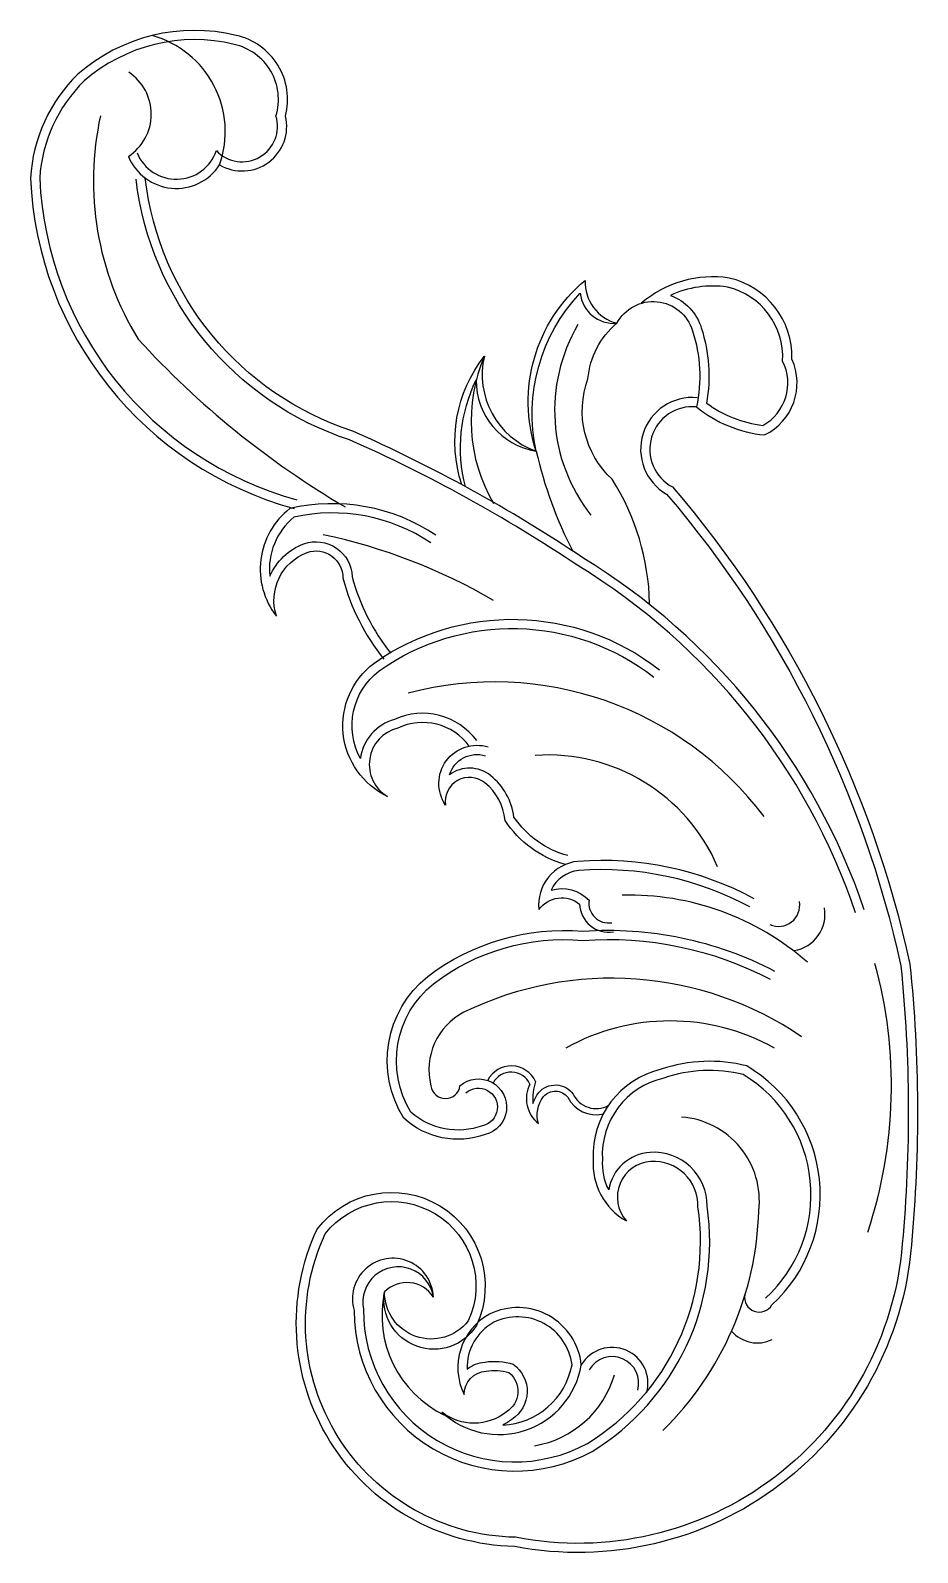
# Model space of a CAD drawing. Extents: x 417 to 719, y 886 to 1404.
import ezdxf

# ---------------------------------------------------------------- set-up
doc = ezdxf.new("R2010")
doc.units = 0
doc.header["$LTSCALE"] = 10
doc.header["$MEASUREMENT"] = 0
doc.layers.add('3', color=3, linetype='CONTINUOUS')
doc.layers.add('4', color=4, linetype='CONTINUOUS')

msp = doc.modelspace()

# ---------------------------------------------------------------- linework, layer by layer
at = {"layer": '3'}
for points in [[(453.26, 1362.4, 0.690621), (480.3, 1363.17, 0.793545), (500.58, 1374.97, 0.437316), (486.31, 1399.37, 0.243647), (435.22, 1386.91, 0.184532), (420.12, 1353.79, 0.325398), (507.65, 1244.23, 0.325398)], [(440.82, 1375.06, 0.193872), (453.63, 1298.98, 0.074827), (524.16, 1241.76)], [(697.94, 1103.5, 0.175515), (603.4, 1221.77, 0.043815), (525.59, 1264.66, -0.292526), (452.94, 1353.47, -0.292526)], [(565.07, 1248.7, -0.178114), (568.77, 1285.05, 0.371291), (589.16, 1260.8, -0.246342), (604.18, 1314.66, 0.410137), (616.65, 1304.37, 0.277406)], [(627.82, 1208.92, 0.135344), (615.1, 1251.19, -0.303411), (606.82, 1285.42, -0.200407), (616.65, 1304.37)], [(644.04, 1278.99, 0.806131), (633.62, 1246.12, -0.123348), (713.37, 1085.45, -0.048474), (713.85, 990.69, -0.448058), (582.2, 890.71, -0.541103), (517.32, 994.06, -0.888569), (566.08, 964.42, -0.715363), (537.52, 974.32, -0.813825)], [(553.31, 1229.54, 0.204995), (506.69, 1238.31, 0.252275), (498.47, 1218.14, -0.201789), (510.1, 1229.24, -0.503584), (526.53, 1218.01, 0.10445), (539.71, 1191.92, 0.10445)], [(568.94, 1162.16, 0.355986), (540.96, 1169.35, 0.304767), (529.33, 1156.03, -0.368106), (535.74, 1185.96, -0.330736), (629.3, 1183.78, -0.330736)], [(599.98, 1122.97, -0.178033), (581.61, 1136.08, 0.193603), (573.7, 1150.21, 0.346317), (559.63, 1150.49, -0.414013), (571.96, 1156.99, -0.414013)], [(661.96, 1105.5, 0.14347), (603.68, 1117.89, 0.264583), (594.26, 1111.2, -0.282166), (607.21, 1107.77, 0.513061), (614.96, 1100.11, 0.513061)], [(565.27, 1042.18, -1.278358), (570.95, 1030.95, -0.274828), (546.55, 1035.52, -0.377858), (554.24, 1079.34, -0.186372), (605.09, 1094.11, -0.139508), (668.9, 1080.86, -0.139508)], [(667.32, 972.21, 0.499491), (659.71, 1048.37, 0.144361), (632.64, 1047.17, 0.365596), (611.73, 1019.48, 0.140198), (613.88, 1009.07, 0.140198)], [(588.98, 1046.03, 0.109261), (588.09, 1038.57, -0.083418), (590.04, 1042.22, -0.486607), (601.75, 1041.74, 0.424939), (613.73, 1037.79, 0.349172)], [(632.34, 927.12, 0.193523), (664.99, 1001.98, 0.427625), (638.67, 1033.91, 0.361421)], [(554.19, 972.55, 1.137578), (527.22, 967.97, 0.569856), (608.25, 920, 0.299546), (647.41, 1003.55, 0.436908), (628.05, 1021.87, 0.349877), (613.88, 1009.07, 0.349877)]]:
    msp.add_lwpolyline(points, format="xyb", dxfattribs=at)
for points in [[(634.9, 1313.87, -0.23525), (645.42, 1302.76, -0.123538), (647.2, 1277.16, 0.129014), (666.38, 1269.53, 0.403413), (673.1, 1291.5, 0.363616), (654.33, 1316.69, 0.146029)], [(580.87, 930.9, -0.044217), (577.79, 928.89, 0.346232), (601.39, 949.52, 0.513082), (574.76, 963.97, 0.281345), (565.66, 948.02, -0.153167), (571.8, 950.41, -0.114871), (581.35, 949.7, -0.532718)]]:
    msp.add_lwpolyline(points, format="xyb", close=True, dxfattribs=at)
for centre, radius, start, end in [((449.24, 1369.59), 34.08, 340.7013, 74.331), ((440.96, 1375.58), 17.16, 303.1692, 56.3244), ((653.2, 1274.68), 57.73, 149.593, 218.1361), ((622.78, 1271.16), 55.75, 156.7313, 210.3933), ((734.2, 1294.5), 148.9, 193.0803, 207.1851), ((476.93, 1043.1), 193.32, 59.6508, 78.1387), ((574.94, 1067.31), 114.85, 36.8963, 104.7816), ((593.14, 1094.34), 62.94, 23.2188, 93.8641), ((620.79, 1017.3), 92.23, 48.7747, 91.4183), ((671.74, 1106.04), 7.18, 245.4603, 10.2216), ((675.08, 1102.95), 12.46, 278.955, 10.1948), ((552.17, 1044.54), 157.99, 341.6236, 15.3041), ((634.8, 994.14), 72.51, 60.6342, 119.3658), ((580.72, 1042.22), 9.09, 24.7362, 152.3292), ((545.16, 966.86), 10.67, 32.1876, 135.7142), ((665.15, 972.4), 4.97, 169.1152, 329.8322), ((664.51, 968.45), 11.51, 220.3384, 296.0859), ((615.06, 943.23), 9.05, 344.3816, 149.4737), ((583.02, 955.6), 34.15, 279.3986, 343.8109)]:
    msp.add_arc(centre, radius, start, end, dxfattribs=at)
at = {"layer": '4'}
for points in [[(450.35, 1361.21, 0.604828), (481.4, 1358.32, 0.660021), (503.83, 1374.95, 0.424502), (487.02, 1402.43, 0.243923), (433.08, 1389.22, 0.185805), (416.98, 1353.82, 0.325777), (506.82, 1241.21)], [(700.91, 1104.51, 0.175439), (605.09, 1224.42, 0.04386), (526.71, 1267.6, -0.292936), (456.05, 1353.84, -0.344964)], [(563.82, 1249.42, -0.249838), (571.56, 1293.18, 0.382346), (589.16, 1260.8, -0.307534), (605.85, 1318.98, 0.350564), (616.65, 1304.37)], [(616.65, 1304.37, -0.667822), (642.43, 1301.82, -0.133338), (643.75, 1275.87, 0.146482), (666.98, 1266.31, 0.406162), (676.27, 1292.16, 0.356516), (654.92, 1319.78, 0.21783), (624.96, 1311.17)], [(643.75, 1275.87, 0.820957), (635.63, 1248.59, -0.12386), (716.47, 1085.95, -0.048555), (716.98, 990.42, -0.447283), (581.87, 887.58, -0.541465), (514.62, 995.7, -0.896641), (568.85, 962.93, -0.81899), (537.52, 974.32)], [(555.05, 1232.14, 0.208024), (505.29, 1241.21, 0.414602), (500.71, 1204.57, -0.396555), (511.17, 1226.29, -0.512897), (523.4, 1217.57, 0.105748), (537.26, 1189.96, 0.105748)], [(566.41, 1160.3, 0.359904), (542.03, 1166.38, 0.670263), (538.54, 1143.12, -0.559983), (533.88, 1188.48, -0.330939), (631.23, 1186.25)], [(599.15, 1119.95, -0.183804), (578.57, 1134.98, 0.203712), (571.72, 1147.77, 0.685939), (558.33, 1140.21, -0.711148), (572.89, 1159.99)], [(663.45, 1108.26, 0.143557), (603.41, 1121.02, 0.418263), (590.12, 1104.62, -0.427887), (603.99, 1106.48, 0.456724), (615.48, 1097.02)], [(563.23, 1044.56, -1.263903), (571.85, 1027.94, -0.2777), (544.12, 1033.48, -0.381809), (552.31, 1081.82, -0.185651), (605.11, 1097.25, -0.13899), (670.36, 1083.64, 0.16547)], [(679.58, 1061.27, 0.268975), (564.54, 1069.6, 0.347779), (553.37, 1044.56, 0.881895), (563.23, 1044.56)], [(669.45, 969.9, 0.50242), (660.92, 1051.3, 0.145911), (631.78, 1050.19, 0.362077), (608.59, 1019.51, 0.287337), (619.89, 998.5)], [(587.08, 1045.15, 0.359692), (589.97, 1031.65, -0.23921), (591.66, 1040.91, -0.474474), (599.95, 1040.65, 0.343759), (612.02, 1034.95, 0.343759)], [(554.19, 972.55, 1.025965), (530.36, 968.39, 0.572059), (606.68, 922.71, 0.300136), (644.27, 1003.35, 0.441685), (628.25, 1018.74, 0.625559), (619.89, 998.5)]]:
    msp.add_lwpolyline(points, format="xyb", dxfattribs=at)
msp.add_lwpolyline([(579.06, 933.47, -0.34881), (557.06, 933.37, 0.596794), (604.56, 949.42, 0.521513), (573.32, 966.76, 0.402523), (564.67, 939.34, -0.402621), (572.14, 947.28, -0.109568), (579.92, 946.85, -0.519919)], format="xyb", close=True, dxfattribs=at)
for centre, radius, start, end in [((580.72, 1042.22), 7, 24.7362, 152.3292), ((574.48, 966.32), 37.81, 167.7917, 244.2009), ((615.06, 943.23), 12.19, 344.3816, 149.4737)]:
    msp.add_arc(centre, radius, start, end, dxfattribs=at)

doc.saveas('drawing.dxf')
